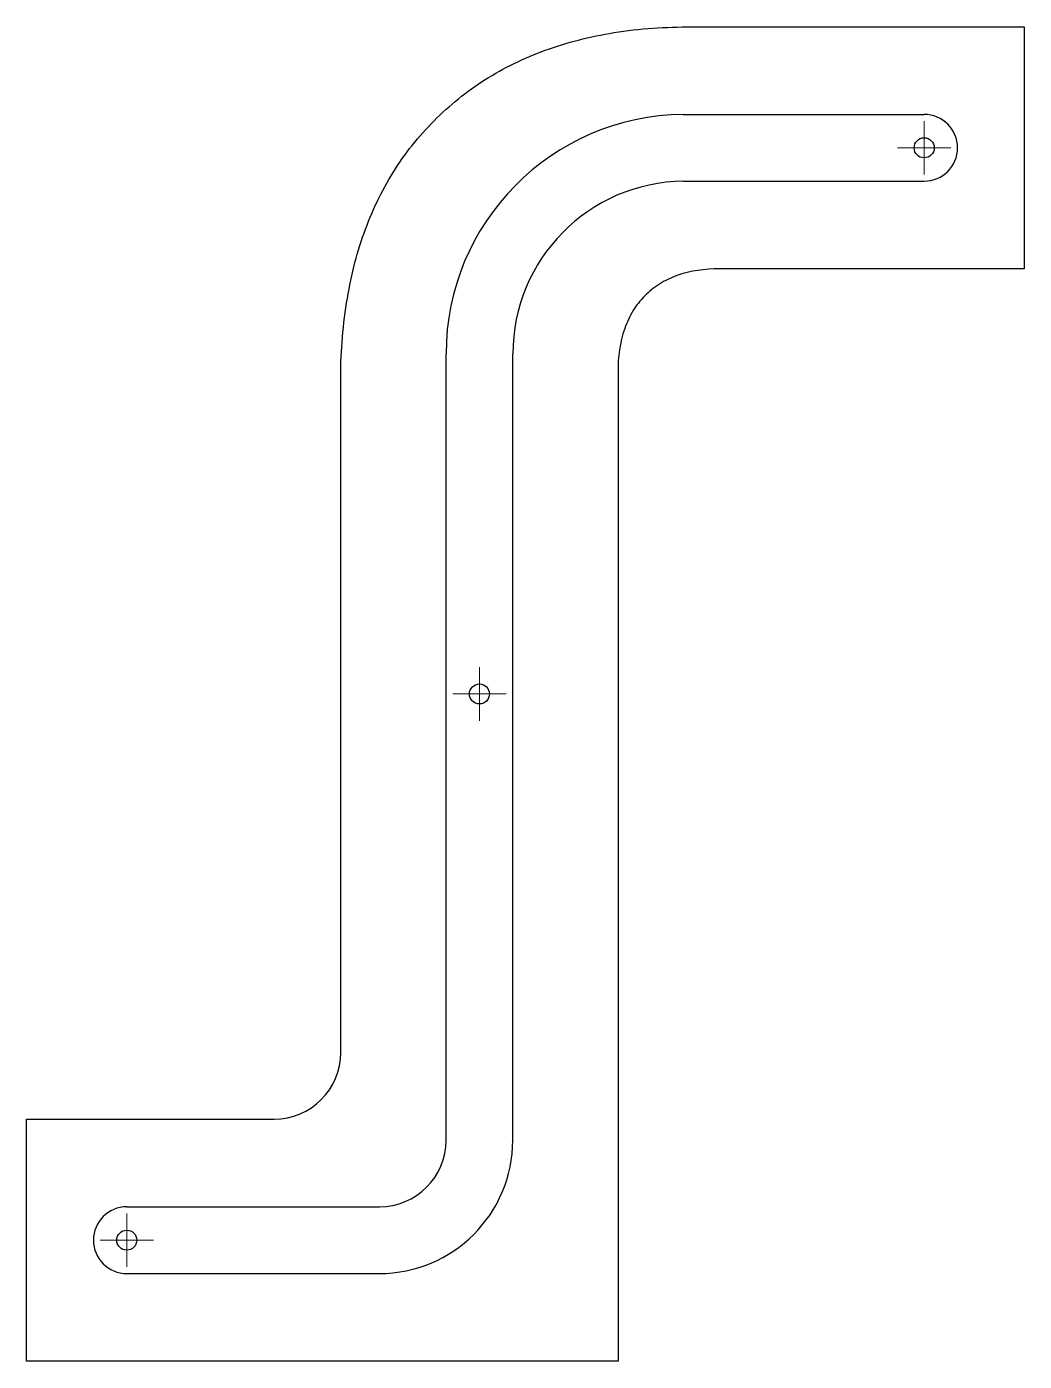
# Model space of a CAD drawing. Header units: millimetres. Extents: x 91 to 241, y 105 to 305.
import ezdxf

# ---------------------------------------------------------------- set-up
doc = ezdxf.new("R2010")
doc.units = ezdxf.units.MM

# ---------------------------------------------------------------- blocks, each defined once
blk = doc.blocks.new('SW_CENTERMARKSYMBOL_0')
at = {"color": 0, "linetype": 'Continuous', "lineweight": 18}
for p, q in [((0, 2.5), (0, 4)), ((0, 0), (0, 2.5)), ((-2.5, 0), (-4, 0)), ((0, 0), (-2.5, 0)), ((0, 0), (0, -2.5)), ((0, 0), (2.5, 0)), ((2.5, 0), (4, 0)), ((0, -2.5), (0, -4))]:
    blk.add_line(p, q, dxfattribs=at)
blk = doc.blocks.new('SW_CENTERMARKSYMBOL_1')
at = {"color": 0, "linetype": 'Continuous', "lineweight": 18}
for p, q in [((0, 2.5), (0, 4)), ((0, 0), (0, 2.5)), ((-2.5, 0), (-4, 0)), ((0, 0), (-2.5, 0)), ((0, 0), (0, -2.5)), ((0, 0), (2.5, 0)), ((2.5, 0), (4, 0)), ((0, -2.5), (0, -4))]:
    blk.add_line(p, q, dxfattribs=at)
blk = doc.blocks.new('SW_CENTERMARKSYMBOL_2')
at = {"color": 0, "linetype": 'Continuous', "lineweight": 18}
for p, q in [((0, 2.5), (0, 4)), ((0, 0), (0, 2.5)), ((-2.5, 0), (-4, 0)), ((0, 0), (-2.5, 0)), ((0, 0), (0, -2.5)), ((0, 0), (2.5, 0)), ((2.5, 0), (4, 0)), ((0, -2.5), (0, -4))]:
    blk.add_line(p, q, dxfattribs=at)

msp = doc.modelspace()

# ---------------------------------------------------------------- linework, layer by layer
at = {"color": 7, "linetype": 'Continuous', "lineweight": 25}
for p, q in [((190.99, 305.49), (240.83, 305.49)), ((240.83, 305.49), (240.83, 269.19)), ((189.71, 292.34), (225.83, 292.34)), ((189.76, 282.34), (225.83, 282.34)), ((240.83, 269.19), (195.16, 269.19)), ((154.17, 138.64), (154.17, 256.45)), ((164.17, 138.64), (164.17, 256.45)), ((138.39, 151.78), (138.39, 252.32)), ((179.94, 253.8), (179.94, 105.49)), ((91.31, 141.78), (128.39, 141.78)), ((91.31, 105.49), (91.31, 141.78)), ((106.31, 128.64), (144.17, 128.64)), ((106.31, 118.64), (144.17, 118.64)), ((179.94, 105.49), (91.31, 105.49))]:
    msp.add_line(p, q, dxfattribs=at)
for centre in [(225.83, 287.34), (159.17, 205.49), (106.31, 123.64)]:
    msp.add_circle(centre, 1.5, dxfattribs=at)
for centre, radius, start, end in [((190.06, 256.45), 35.89, 90.5557, 180), ((225.83, 287.34), 5, 0, 90), ((225.83, 287.34), 5, 270, 0), ((190.06, 256.45), 25.89, 90.6542, 180), ((128.39, 151.78), 10, 270, 0), ((144.17, 138.64), 10, 270, 0), ((144.17, 138.64), 20, 270, 0), ((106.31, 123.64), 5, 90, 180), ((106.31, 123.64), 5, 180, 270)]:
    msp.add_arc(centre, radius, start, end, dxfattribs=at)
for points, knots in [([(138.39, 252.32), (138.34, 256.27), (138.8, 262.04), (140.25, 269.45), (141.77, 274.53), (143.75, 279.26), (146.15, 283.68), (149.01, 287.76), (152.3, 291.44), (155.97, 294.74), (159.97, 297.64), (164.36, 300.05), (169.04, 302.07), (174.07, 303.57), (181.36, 305.13), (187.1, 305.43), (190.99, 305.49)], [0, 0, 0, 0, 0.139368, 0.204389, 0.266545, 0.326453, 0.385631, 0.443939, 0.502144, 0.559997, 0.618194, 0.676544, 0.736636, 0.797888, 0.86208, 1, 1, 1, 1]), ([(195.16, 269.19), (193, 269.2), (189.81, 268.82), (186.11, 267.01), (183.86, 265.21), (182.07, 262.94), (180.35, 259.17), (179.9, 255.99), (179.94, 253.8)], [0, 0, 0, 0, 0.265144, 0.383299, 0.498166, 0.614312, 0.733229, 1, 1, 1, 1])]:
    msp.add_open_spline(points, degree=3, knots=knots, dxfattribs=at)

# ---------------------------------------------------------------- block references
at = {"color": 7, "linetype": 'Continuous', "lineweight": 18}
for name, p in [('SW_CENTERMARKSYMBOL_0', (225.83, 287.34)), ('SW_CENTERMARKSYMBOL_1', (159.17, 205.49)), ('SW_CENTERMARKSYMBOL_2', (106.31, 123.64))]:
    msp.add_blockref(name, p, dxfattribs=at)

doc.saveas('drawing.dxf')
